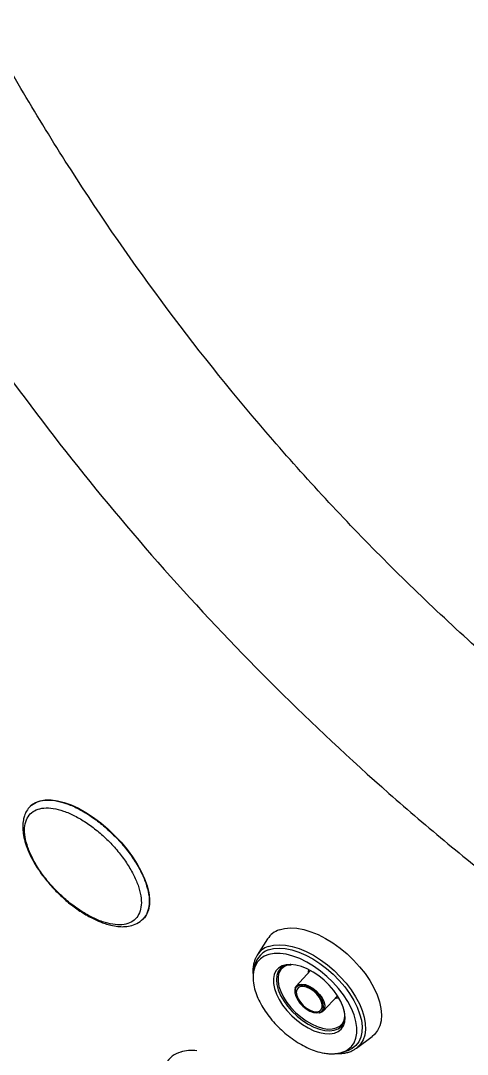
# Model space of a CAD drawing. Extents: x 398 to 508, y 623 to 782.
# Drawn here: x 472.69 to 478.29, y 697.71 to 710.67 of the extents above; entities that cross this region are included whole.
import ezdxf

# ---------------------------------------------------------------- set-up
doc = ezdxf.new("R2010")
doc.units = 0
doc.header["$MEASUREMENT"] = 0
doc.layers.add('GEOMETRY', color=2, linetype='Continuous', lineweight=25)

msp = doc.modelspace()

# ---------------------------------------------------------------- linework, layer by layer
at = {"layer": 'GEOMETRY'}
for p, q in [((472.813, 700.828), (472.809, 700.824)), ((474.223, 699.409), (474.227, 699.413)), ((475.786, 699.162), (475.656, 698.958)), ((475.647, 698.866), (475.626, 698.81)), ((475.656, 698.958), (475.647, 698.941)), ((476.324, 698.764), (476.146, 698.57)), ((476.482, 698.256), (476.664, 698.446)), ((476.712, 698.068), (476.715, 698.071)), ((476.901, 697.792), (477.096, 697.936)), ((476.755, 697.752), (476.81, 697.777)), ((476.886, 697.783), (476.901, 697.792))]:
    msp.add_line(p, q, dxfattribs=at)
at = {"layer": 'GEOMETRY', "flags": 128}
for points in [[(472.813, 700.828), (472.825, 700.84), (472.874, 700.872), (472.931, 700.894), (472.997, 700.905), (473.07, 700.905), (473.149, 700.894), (473.234, 700.872), (473.323, 700.84), (473.414, 700.798), (473.507, 700.746), (473.6, 700.685), (473.692, 700.616), (473.781, 700.541), (473.867, 700.459), (473.948, 700.373), (474.023, 700.283), (474.091, 700.191), (474.151, 700.098), (474.202, 700.005), (474.243, 699.914), (474.274, 699.826), (474.295, 699.742), (474.305, 699.663), (474.304, 699.591), (474.291, 699.526), (474.268, 699.469), (474.235, 699.422), (474.227, 699.413)], [(475.93, 699.275), (475.997, 699.293), (476.072, 699.299), (476.153, 699.295), (476.239, 699.279), (476.329, 699.252), (476.421, 699.215), (476.514, 699.168), (476.606, 699.111), (476.696, 699.047), (476.783, 698.975), (476.865, 698.896), (476.941, 698.813), (477.009, 698.727), (477.069, 698.638), (477.12, 698.548), (477.16, 698.459), (477.19, 698.372), (477.208, 698.288), (477.215, 698.209), (477.21, 698.136), (477.194, 698.07), (477.166, 698.012), (477.127, 697.963), (477.096, 697.936)], [(475.793, 699.065), (475.858, 699.083), (475.93, 699.089), (476.009, 699.084), (476.093, 699.068), (476.18, 699.041), (476.27, 699.003), (476.36, 698.956), (476.449, 698.9), (476.536, 698.836), (476.62, 698.765), (476.698, 698.688), (476.77, 698.607), (476.834, 698.522), (476.89, 698.435), (476.937, 698.348), (476.973, 698.262), (476.998, 698.179), (477.012, 698.099), (477.014, 698.024), (477.005, 697.956), (476.984, 697.895), (476.952, 697.842), (476.91, 697.799), (476.901, 697.792)], [(475.794, 699.024), (475.858, 699.04), (475.93, 699.046), (476.008, 699.041), (476.091, 699.024), (476.177, 698.996), (476.265, 698.959), (476.354, 698.911), (476.441, 698.855), (476.527, 698.79), (476.608, 698.719), (476.684, 698.642), (476.753, 698.561), (476.814, 698.477), (476.866, 698.391), (476.909, 698.306), (476.941, 698.222), (476.962, 698.141), (476.971, 698.064), (476.969, 697.993), (476.956, 697.928), (476.931, 697.872), (476.895, 697.824), (476.849, 697.786), (476.793, 697.758), (476.729, 697.742), (476.728, 697.742)], [(476.871, 698.208), (476.837, 698.291), (476.792, 698.375), (476.738, 698.459), (476.676, 698.54), (476.606, 698.618), (476.529, 698.692), (476.448, 698.759), (476.363, 698.819), (476.277, 698.871), (476.19, 698.914), (476.104, 698.946), (476.021, 698.968), (475.942, 698.979), (475.869, 698.978), (475.803, 698.967), (475.744, 698.944), (475.695, 698.911), (475.656, 698.868), (475.628, 698.815), (475.626, 698.81)], [(475.626, 698.81), (475.611, 698.755), (475.605, 698.697)], [(476.069, 698.841), (476.018, 698.837), (475.967, 698.822), (475.924, 698.796), (475.891, 698.761), (475.869, 698.716), (475.858, 698.663), (475.859, 698.603), (475.872, 698.539), (475.896, 698.47), (475.93, 698.401), (475.975, 698.331), (476.028, 698.263), (476.088, 698.199), (476.154, 698.141), (476.224, 698.089), (476.296, 698.045), (476.368, 698.011), (476.439, 697.987), (476.506, 697.974), (476.568, 697.972), (476.624, 697.981), (476.671, 698.002), (476.709, 698.032), (476.737, 698.073), (476.753, 698.122), (476.758, 698.178), (476.751, 698.241), (476.733, 698.307), (476.733, 698.307)], [(475.944, 698.788), (475.919, 698.752), (475.901, 698.704), (475.896, 698.649), (475.902, 698.588), (475.92, 698.523), (475.949, 698.454), (475.988, 698.385), (476.037, 698.318), (476.093, 698.253), (476.156, 698.193), (476.224, 698.14), (476.294, 698.094), (476.366, 698.057), (476.436, 698.031), (476.504, 698.015), (476.566, 698.011), (476.622, 698.018), (476.67, 698.036), (476.709, 698.065), (476.712, 698.068)], [(476.027, 698.832), (475.985, 698.809), (475.952, 698.776), (475.929, 698.734), (475.918, 698.684), (475.918, 698.627), (475.929, 698.565), (475.952, 698.5), (475.985, 698.433), (476.028, 698.366), (476.079, 698.301), (476.138, 698.24), (476.201, 698.184), (476.269, 698.135), (476.338, 698.095), (476.408, 698.063), (476.475, 698.042), (476.539, 698.032), (476.597, 698.033), (476.648, 698.045), (476.691, 698.068), (476.724, 698.101), (476.747, 698.143), (476.757, 698.187)], [(475.948, 698.792), (475.947, 698.791), (475.944, 698.788)], [(476.733, 698.307), (476.703, 698.376), (476.664, 698.446), (476.615, 698.515), (476.558, 698.581), (476.495, 698.643), (476.427, 698.698), (476.356, 698.746), (476.283, 698.785), (476.211, 698.814), (476.142, 698.833), (476.077, 698.841), (476.069, 698.841)], [(476.299, 698.737), (476.299, 698.753), (476.303, 698.776)], [(476.299, 698.75), (476.299, 698.747), (476.299, 698.741)], [(476.133, 698.549), (476.151, 698.575), (476.18, 698.591), (476.217, 698.596), (476.26, 698.589), (476.307, 698.571), (476.354, 698.543), (476.399, 698.507), (476.438, 698.466), (476.47, 698.421), (476.492, 698.375), (476.502, 698.332), (476.501, 698.294), (476.488, 698.263), (476.465, 698.242), (476.431, 698.232), (476.391, 698.233), (476.378, 698.235)], [(476.132, 698.53), (476.13, 698.522), (476.129, 698.485), (476.139, 698.444), (476.16, 698.401), (476.19, 698.357), (476.228, 698.317), (476.271, 698.283), (476.316, 698.257), (476.361, 698.24), (476.402, 698.233), (476.438, 698.237), (476.463, 698.251)], [(476.165, 698.571), (476.142, 698.551), (476.132, 698.53)], [(476.151, 698.525), (476.145, 698.493), (476.151, 698.453), (476.168, 698.411), (476.197, 698.368), (476.233, 698.328), (476.275, 698.294), (476.32, 698.268), (476.363, 698.253), (476.403, 698.249), (476.436, 698.257), (476.459, 698.276), (476.471, 698.305), (476.472, 698.341), (476.46, 698.383), (476.436, 698.426), (476.404, 698.467), (476.364, 698.505), (476.32, 698.535), (476.276, 698.556), (476.234, 698.565), (476.197, 698.563), (476.169, 698.55), (476.151, 698.525)], [(476.483, 698.277), (476.489, 698.31), (476.485, 698.35), (476.469, 698.392), (476.443, 698.436), (476.409, 698.478), (476.369, 698.515), (476.324, 698.546), (476.279, 698.568), (476.236, 698.58), (476.197, 698.581), (476.165, 698.571), (476.165, 698.571)], [(476.642, 698.419), (476.648, 698.42), (476.678, 698.423)], [(476.677, 698.425), (476.662, 698.422), (476.643, 698.419)], [(476.463, 698.251), (476.465, 698.253), (476.483, 698.277)], [(476.755, 697.752), (476.794, 697.774), (476.838, 697.812), (476.872, 697.86), (476.895, 697.916), (476.906, 697.981), (476.906, 698.052), (476.894, 698.128), (476.871, 698.208)]]:
    msp.add_lwpolyline(points, dxfattribs=at)
at = {"layer": 'GEOMETRY'}
for centre, radius, start, end in [((476.025, 699.007), 0.284, 109.4031, 147.0166), ((475.893, 698.766), 0.276, 110.9512, 176.2501), ((475.882, 698.811), 0.27, 109.392, 147.0276), ((476.258, 698.508), 0.132, 161.6633, 196.8987), ((474.778, 697.444), 0.31, 105.4375, 149.4743), ((474.842, 697.221), 0.542, 84.0584, 105.7316), ((476.617, 698.064), 0.341, 272.4213, 293.8618)]:
    msp.add_arc(centre, radius, start, end, dxfattribs=at)
for points, knots in [([(472.252, 710.671), (472.262, 710.689), (472.282, 710.726), (472.313, 710.78), (472.344, 710.834), (472.376, 710.889), (472.407, 710.942), (472.439, 710.996), (472.472, 711.049), (472.504, 711.102), (472.537, 711.155), (472.57, 711.208), (472.603, 711.26), (472.637, 711.313), (472.671, 711.365), (472.705, 711.417), (472.739, 711.468), (472.774, 711.52), (472.808, 711.571), (472.843, 711.622), (472.878, 711.673), (472.914, 711.723), (472.949, 711.774), (472.985, 711.824), (473.021, 711.874), (473.057, 711.924), (473.093, 711.974), (473.129, 712.024), (473.166, 712.074), (473.203, 712.123), (473.239, 712.172), (473.276, 712.222), (473.314, 712.271), (473.351, 712.32), (473.388, 712.368), (473.426, 712.417), (473.463, 712.466), (473.501, 712.514), (473.539, 712.563), (473.577, 712.611), (473.615, 712.659), (473.653, 712.708), (473.691, 712.756), (473.729, 712.804), (473.768, 712.852), (473.806, 712.9), (473.845, 712.948), (473.883, 712.996), (473.922, 713.043), (473.96, 713.091), (473.999, 713.139), (474.038, 713.187), (474.077, 713.234), (474.115, 713.282), (474.154, 713.33), (474.193, 713.377), (474.232, 713.425), (474.271, 713.473), (474.309, 713.52), (474.371, 713.597), (474.456, 713.701), (474.564, 713.835), (474.672, 713.969), (474.779, 714.103), (474.886, 714.238), (474.992, 714.374), (475.061, 714.465), (475.096, 714.51)], [0, 0, 0, 0, 0.012899, 0.025792, 0.03868, 0.051563, 0.064443, 0.077319, 0.090192, 0.103063, 0.115931, 0.128797, 0.141662, 0.154526, 0.167389, 0.180251, 0.193113, 0.205975, 0.218837, 0.231699, 0.244562, 0.257426, 0.27029, 0.283156, 0.296023, 0.308892, 0.321762, 0.334635, 0.347509, 0.360385, 0.373263, 0.386143, 0.399026, 0.41191, 0.424796, 0.437685, 0.450575, 0.463467, 0.47636, 0.489255, 0.502151, 0.515048, 0.527947, 0.540847, 0.553749, 0.566653, 0.579559, 0.592467, 0.605377, 0.618288, 0.631202, 0.644117, 0.657035, 0.669953, 0.682873, 0.695794, 0.708716, 0.721638, 0.73456, 0.747482, 0.783569, 0.819652, 0.855733, 0.891808, 0.927876, 0.963941, 1, 1, 1, 1]), ([(475.096, 714.51), (475.114, 714.493), (475.131, 714.476), (475.288, 714.319), (475.427, 714.179), (475.847, 713.76), (476.128, 713.479), (476.972, 712.635), (477.538, 712.069), (478.819, 710.788), (479.536, 710.071), (480.254, 709.353)], [0.5804802, 0.5804802, 0.5804802, 0.5804802, 0.5838439, 0.5838439, 0.6108805, 0.6108805, 0.6649536, 0.6649536, 0.7730999, 0.7730999, 0.908914, 0.908914, 0.908914, 0.908914]), ([(472.999, 713.054), (472.992, 713.041), (472.978, 713.013), (472.955, 712.971), (472.932, 712.927), (472.908, 712.883), (472.883, 712.838), (472.858, 712.792), (472.831, 712.745), (472.803, 712.698), (472.774, 712.649), (472.745, 712.599), (472.714, 712.549), (472.682, 712.498), (472.65, 712.446), (472.613, 712.389), (472.56, 712.307), (472.476, 712.181), (472.349, 711.999), (472.176, 711.763), (471.969, 711.496), (471.769, 711.25), (471.594, 711.041), (471.445, 710.867), (471.303, 710.703), (471.111, 710.482), (470.919, 710.261), (470.734, 710.042), (470.61, 709.891), (470.515, 709.772), (470.427, 709.657), (470.344, 709.545), (470.264, 709.43), (470.207, 709.343), (470.167, 709.277), (470.136, 709.226), (470.107, 709.175), (470.081, 709.126), (470.057, 709.08), (470.036, 709.038), (470.018, 708.997), (470.001, 708.959), (469.991, 708.935), (469.986, 708.923)], [0, 0, 0, 0, 0.007717, 0.015649, 0.023794, 0.032154, 0.040727, 0.049513, 0.058513, 0.067725, 0.077151, 0.086789, 0.096641, 0.106706, 0.116986, 0.127479, 0.140746, 0.166193, 0.203785, 0.253519, 0.316125, 0.378777, 0.420494, 0.462044, 0.503421, 0.540996, 0.627397, 0.674755, 0.715916, 0.750892, 0.77413, 0.812638, 0.847233, 0.874576, 0.890121, 0.905686, 0.921245, 0.936933, 0.950624, 0.963779, 0.976395, 0.98847, 1, 1, 1, 1]), ([(484.086, 698.807), (483.774, 698.977), (483.466, 699.151), (482.856, 699.511), (482.554, 699.697), (481.659, 700.269), (481.076, 700.671), (480.222, 701.307), (479.941, 701.524), (479.525, 701.859), (479.386, 701.971), (479.113, 702.199), (478.977, 702.314), (478.306, 702.894), (477.788, 703.375), (476.791, 704.371), (476.312, 704.885), (475.391, 705.947), (474.95, 706.494), (474.106, 707.622), (473.703, 708.202), (473.224, 708.949), (473.129, 709.099), (472.942, 709.402), (472.85, 709.554), (472.578, 710.014), (472.402, 710.323), (472.232, 710.635)], [0, 0, 0, 0, 0.0625, 0.0625, 0.125, 0.125, 0.25, 0.25, 0.3125, 0.3125, 0.34375, 0.34375, 0.375, 0.375, 0.5, 0.5, 0.625, 0.625, 0.75, 0.75, 0.875, 0.875, 0.90625, 0.90625, 0.9375, 0.9375, 1, 1, 1, 1]), ([(471.112, 708.344), (471.453, 707.791), (471.808, 707.25), (472.547, 706.193), (472.931, 705.678), (473.729, 704.672), (474.142, 704.181), (474.997, 703.225), (475.439, 702.76), (476.352, 701.854), (476.823, 701.413), (477.551, 700.772), (477.798, 700.562), (478.173, 700.251), (478.299, 700.148), (478.553, 699.945), (478.68, 699.844), (479.319, 699.346), (479.841, 698.964), (480.906, 698.232), (481.449, 697.882), (482.002, 697.548)], [0, 0, 0, 0, 0.125, 0.125, 0.25, 0.25, 0.375, 0.375, 0.5, 0.5, 0.625, 0.625, 0.6875, 0.6875, 0.71875, 0.71875, 0.75, 0.75, 0.875, 0.875, 1, 1, 1, 1]), ([(472.808, 700.823), (472.792, 700.804), (472.762, 700.77), (472.736, 700.711), (472.722, 700.659), (472.716, 700.617), (472.714, 700.581), (472.714, 700.53), (472.723, 700.456), (472.746, 700.362), (472.779, 700.272), (472.816, 700.191), (472.859, 700.113), (472.921, 700.012), (473.011, 699.892), (473.128, 699.761), (473.256, 699.64), (473.397, 699.531), (473.54, 699.442), (473.659, 699.385), (473.75, 699.351), (473.826, 699.33), (473.904, 699.316), (473.985, 699.313), (474.067, 699.323), (474.152, 699.352), (474.199, 699.39), (474.223, 699.411)], [0, 0, 0, 0, 0.04136, 0.075879, 0.103375, 0.123895, 0.139456, 0.156565, 0.196952, 0.241774, 0.279927, 0.310938, 0.341959, 0.376767, 0.434778, 0.492327, 0.548437, 0.606867, 0.668997, 0.724426, 0.753661, 0.784914, 0.823147, 0.857661, 0.898584, 0.94603, 1, 1, 1, 1]), ([(474.179, 699.488), (474.188, 699.52), (474.207, 699.582), (474.199, 699.701), (474.165, 699.832), (474.103, 699.973), (474.018, 700.117), (473.911, 700.26), (473.788, 700.395), (473.652, 700.518), (473.509, 700.623), (473.365, 700.708), (473.225, 700.768), (473.094, 700.801), (472.977, 700.806), (472.88, 700.783), (472.805, 700.732), (472.755, 700.656), (472.733, 700.557), (472.74, 700.44), (472.775, 700.308), (472.836, 700.167), (472.921, 700.023), (473.028, 699.88), (473.152, 699.745), (473.287, 699.622), (473.43, 699.517), (473.574, 699.433), (473.715, 699.372), (473.846, 699.34), (473.962, 699.335), (474.059, 699.358), (474.135, 699.408), (474.164, 699.461), (474.179, 699.488)], [0, 0, 0, 0, 0.031254, 0.062463, 0.093755, 0.124954, 0.15622, 0.187463, 0.218687, 0.249972, 0.281172, 0.312465, 0.343671, 0.374932, 0.40618, 0.437392, 0.468682, 0.5, 0.531318, 0.562608, 0.59382, 0.625068, 0.656329, 0.687535, 0.718828, 0.750028, 0.781312, 0.812537, 0.84378, 0.875046, 0.906245, 0.937537, 0.968746, 1, 1, 1, 1]), ([(472.807, 700.822), (472.832, 700.842), (472.882, 700.882), (472.988, 700.905), (473.112, 700.9), (473.253, 700.865), (473.403, 700.801), (473.558, 700.71), (473.711, 700.597), (473.857, 700.465), (473.99, 700.32), (474.104, 700.167), (474.196, 700.012), (474.262, 699.861), (474.298, 699.72), (474.307, 699.593), (474.287, 699.526), (474.277, 699.492)], [0, 0, 0, 0, 0.0662107, 0.1329099, 0.1996091, 0.2663084, 0.3330076, 0.3997069, 0.4664061, 0.5331053, 0.5998046, 0.6665038, 0.733203, 0.7999023, 0.8666015, 0.9333008, 1, 1, 1, 1]), ([(474.277, 699.492), (474.264, 699.461), (474.251, 699.429), (474.224, 699.411), (474.223, 699.41)], [0, 0, 0, 0, 0.988197, 1, 1, 1, 1]), ([(475.647, 698.941), (475.641, 698.931), (475.626, 698.905), (475.612, 698.857), (475.602, 698.8), (475.6, 698.749), (475.604, 698.717), (475.605, 698.707)], [0, 0, 0, 0, 0.14661, 0.389807, 0.631818, 0.877993, 1, 1, 1, 1]), ([(475.626, 698.81), (475.62, 698.79), (475.609, 698.753), (475.602, 698.712), (475.604, 698.69), (475.604, 698.689)], [0, 0, 0, 0, 0.510872, 0.977818, 1, 1, 1, 1]), ([(475.948, 698.791), (475.95, 698.793), (475.96, 698.805), (475.986, 698.82), (476.028, 698.833), (476.06, 698.838), (476.08, 698.836), (476.081, 698.836)], [0, 0, 0, 0, 0.065454, 0.392457, 0.678107, 0.981555, 1, 1, 1, 1]), ([(475.604, 698.689), (475.605, 698.654), (475.607, 698.59), (475.635, 698.49), (475.674, 698.395), (475.725, 698.301), (475.786, 698.21), (475.858, 698.122), (475.938, 698.038), (476.024, 697.962), (476.115, 697.893), (476.209, 697.835), (476.302, 697.788), (476.397, 697.751), (476.482, 697.73), (476.558, 697.721), (476.602, 697.718), (476.624, 697.721), (476.626, 697.722)], [0, 0, 0, 0, 0.084566, 0.156605, 0.225964, 0.293646, 0.360468, 0.427259, 0.494033, 0.560803, 0.627583, 0.694054, 0.759147, 0.822793, 0.897483, 0.943696, 0.995857, 1, 1, 1, 1]), ([(476.729, 698.313), (476.733, 698.302), (476.742, 698.272), (476.752, 698.225), (476.754, 698.174), (476.747, 698.129), (476.734, 698.095), (476.72, 698.079), (476.714, 698.071)], [0, 0, 0, 0, 0.098702, 0.286462, 0.473919, 0.661846, 0.852807, 1, 1, 1, 1]), ([(471.524, 698.068), (471.555, 698.038), (471.616, 697.977), (471.708, 697.885), (471.8, 697.794), (471.893, 697.703), (471.986, 697.613), (472.079, 697.523), (472.172, 697.433), (472.265, 697.343), (472.359, 697.253), (472.453, 697.164), (472.547, 697.075), (472.641, 696.986), (472.736, 696.897), (472.83, 696.809), (472.925, 696.721), (473.021, 696.633), (473.116, 696.546), (473.212, 696.458), (473.308, 696.371), (473.404, 696.284), (473.5, 696.198), (473.597, 696.112), (473.694, 696.025), (473.791, 695.94), (473.888, 695.854), (473.986, 695.769), (474.084, 695.684), (474.182, 695.599), (474.28, 695.514), (474.378, 695.43), (474.477, 695.346), (474.576, 695.262), (474.675, 695.179), (474.774, 695.095), (474.874, 695.012), (474.973, 694.93), (475.073, 694.847), (475.174, 694.765), (475.274, 694.683), (475.375, 694.601), (475.475, 694.52), (475.576, 694.439), (475.678, 694.358), (475.779, 694.277), (475.881, 694.197), (475.949, 694.143), (475.983, 694.117)], [0, 0, 0, 0, 0.021748, 0.043493, 0.065236, 0.086977, 0.108716, 0.130454, 0.15219, 0.173924, 0.195657, 0.217389, 0.239121, 0.260851, 0.282581, 0.304311, 0.32604, 0.347769, 0.369499, 0.391228, 0.412959, 0.434689, 0.456421, 0.478153, 0.499887, 0.521622, 0.543358, 0.565095, 0.586833, 0.608573, 0.630313, 0.652055, 0.673797, 0.69554, 0.717284, 0.739028, 0.760774, 0.78252, 0.804266, 0.826013, 0.84776, 0.869508, 0.891256, 0.913005, 0.934753, 0.956502, 0.978251, 1, 1, 1, 1]), ([(476.626, 697.722), (476.647, 697.724), (476.694, 697.728), (476.734, 697.744), (476.755, 697.752)], [0, 0, 0, 0, 0.457056, 1, 1, 1, 1]), ([(476.632, 697.725), (476.636, 697.725), (476.661, 697.722), (476.703, 697.724), (476.756, 697.73), (476.806, 697.742), (476.85, 697.759), (476.875, 697.775), (476.886, 697.783)], [0, 0, 0, 0, 0.049017, 0.246024, 0.451402, 0.649491, 0.843591, 1, 1, 1, 1])]:
    msp.add_open_spline(points, degree=3, knots=knots, dxfattribs=at)

doc.saveas('drawing.dxf')
